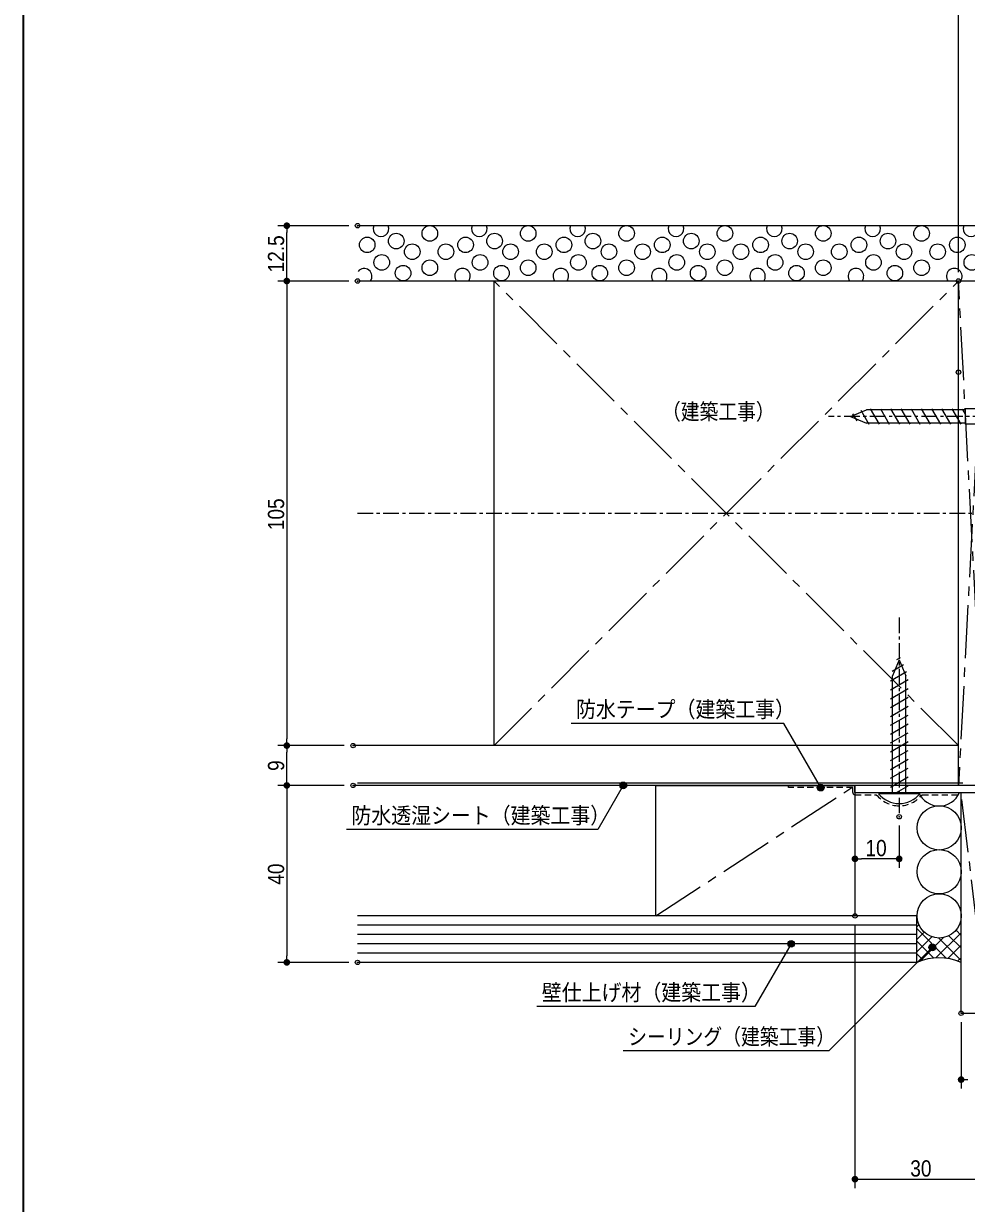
# Model space of a CAD drawing. Units: millimetres, scale not verified. Extents: x -606 to 606, y -304 to 304.
# Drawn here: x -578.8 to -365.6, y -166 to 100.7 of the extents above; entities that cross this region are included whole.
import ezdxf
from ezdxf.enums import TextEntityAlignment as Align

# ---------------------------------------------------------------- set-up
doc = ezdxf.new("R2010")
doc.units = ezdxf.units.MM
doc.header["$LTSCALE"] = 2
doc.header["$PDMODE"] = 32
doc.header["$PDSIZE"] = 1
for name, pattern in [('USER1', [2.91, 1.76, -0.4, 0.35, -0.4]), ('USER3', [1.11, 0.71, -0.4]), ('USER4', [9.172222, 5.997222, -1.058333, 1.058333, -1.058333])]:
    doc.linetypes.add(name, pattern=pattern)
for name, color, linetype, lineweight in [('0-0_1図面枠', 7, 'Continuous', 20), ('0-1_3一般', 7, 'Continuous', 15), ('0-2_2寸法-3', 7, 'Continuous', 15), ('0-3_2寸法-1', 7, 'Continuous', 15), ('0-4_0', 7, 'Continuous', 25)]:
    doc.layers.add(name, color=color, linetype=linetype, lineweight=lineweight)
doc.layers.add('0-5_Defpoints', color=7, linetype='Continuous')
doc.styles.add('ＭＳ Ｐゴシック', font='')
doc.styles.get('ＭＳ Ｐゴシック').set_extended_font_data('MS PGothic')

# ---------------------------------------------------------------- blocks, each defined once
blk = doc.blocks.new('グループ-2')
at = {"layer": '0-0_1図面枠', "lineweight": 35}
blk.add_lwpolyline([(-800, 554), (800, 554), (800, -554), (-800, -554)], close=True, dxfattribs=at)
blk = doc.blocks.new('図面枠')
at = {"layer": '0-0_1図面枠'}
blk.add_blockref('グループ-2', (0, 0), dxfattribs=at)
blk = doc.blocks.new('_Dot')
at = {"layer": '0-4_0'}
blk.add_line((-1, 0), (-2, 0), dxfattribs=at)
for points in [[(0, 0), (-1, 0), (-0.992, 0.125)], [(0, 0), (-0.992, -0.125), (-1, 0)], [(0, 0), (-0.992, 0.125), (-0.969, 0.249)], [(0, 0), (-0.969, -0.249), (-0.992, -0.125)], [(0, 0), (-0.969, 0.249), (-0.93, 0.368)], [(0, 0), (-0.93, -0.368), (-0.969, -0.249)], [(0, 0), (-0.93, 0.368), (-0.876, 0.482)], [(0, 0), (-0.876, -0.482), (-0.93, -0.368)], [(0, 0), (-0.876, 0.482), (-0.809, 0.588)], [(0, 0), (-0.809, -0.588), (-0.876, -0.482)], [(0, 0), (-0.809, 0.588), (-0.729, 0.685)], [(0, 0), (-0.729, -0.685), (-0.809, -0.588)], [(0, 0), (-0.729, 0.685), (-0.637, 0.771)], [(0, 0), (-0.637, -0.771), (-0.729, -0.685)], [(0, 0), (-0.637, 0.771), (-0.536, 0.844)], [(0, 0), (-0.536, -0.844), (-0.637, -0.771)], [(0, 0), (-0.536, 0.844), (-0.426, 0.905)], [(0, 0), (-0.426, -0.905), (-0.536, -0.844)], [(0, 0), (-0.426, 0.905), (-0.309, 0.951)], [(0, 0), (-0.309, -0.951), (-0.426, -0.905)], [(0, 0), (-0.309, 0.951), (-0.187, 0.982)], [(0, 0), (-0.187, -0.982), (-0.309, -0.951)], [(0, 0), (-0.187, 0.982), (-0.063, 0.998)], [(0, 0), (-0.063, -0.998), (-0.187, -0.982)], [(0, 0), (-0.063, 0.998), (0.063, 0.998)], [(0, 0), (0.063, -0.998), (-0.063, -0.998)], [(0, 0), (0.063, 0.998), (0.187, 0.982)], [(0, 0), (0.187, 0.982), (0.309, 0.951)], [(0, 0), (0.309, 0.951), (0.426, 0.905)], [(0, 0), (0.426, 0.905), (0.536, 0.844)], [(0, 0), (0.536, 0.844), (0.637, 0.771)], [(0, 0), (0.637, 0.771), (0.729, 0.685)], [(0, 0), (0.729, 0.685), (0.809, 0.588)], [(0, 0), (0.809, 0.588), (0.876, 0.482)], [(0, 0), (0.876, 0.482), (0.93, 0.368)], [(0, 0), (0.93, 0.368), (0.969, 0.249)], [(0, 0), (0.969, 0.249), (0.992, 0.125)], [(0, 0), (0.992, 0.125), (1, 0)], [(0, 0), (0.187, -0.982), (0.063, -0.998)], [(0, 0), (0.309, -0.951), (0.187, -0.982)], [(0, 0), (0.426, -0.905), (0.309, -0.951)], [(0, 0), (0.536, -0.844), (0.426, -0.905)], [(0, 0), (0.637, -0.771), (0.536, -0.844)], [(0, 0), (0.729, -0.685), (0.637, -0.771)], [(0, 0), (0.809, -0.588), (0.729, -0.685)], [(0, 0), (0.876, -0.482), (0.809, -0.588)], [(0, 0), (0.93, -0.368), (0.876, -0.482)], [(0, 0), (0.969, -0.249), (0.93, -0.368)], [(0, 0), (0.992, -0.125), (0.969, -0.249)], [(0, 0), (1, 0), (0.992, -0.125)]]:
    blk.add_solid(points, dxfattribs=at)

msp = doc.modelspace()

# ---------------------------------------------------------------- hatches: boundary and pattern name
at = {"layer": '0-2_2寸法-3'}
for points in [[(-442.387, -71.5, 1), (-443.913, -71.5, 1)], [(-397.737, -72, 1), (-399.263, -72, 1)], [(-404.422, -107.3, 1), (-405.948, -107.3, 1)], [(-372.503, -108.1, 1), (-374.028, -108.1, 1)]]:
    msp.add_hatch(color=256, dxfattribs=at).paths.add_polyline_path(points)

# ---------------------------------------------------------------- linework, layer by layer
at = {"layer": '0-1_3一般'}
for p, q in [((-358.75, 55), (-503.234, 55)), ((-358.75, 42.5), (-503.234, 42.5)), ((-472.35, -62.5), (-472.35, 42.5)), ((-367.35, -71.5), (-367.35, 42.5)), ((-391.75, 11.88), (-388.129, 13.38)), ((-365.75, 13.38), (-388.129, 13.38)), ((-365.75, 10.13), (-365.75, 13.63)), ((-361.35, 13.63), (-365.75, 13.63)), ((-391.75, 11.88), (-388.129, 10.38)), ((-365.75, 10.38), (-388.129, 10.38)), ((-361.35, 10.13), (-365.75, 10.13)), ((-380.75, -43.1), (-382.25, -46.721)), ((-380.75, -43.1), (-379.25, -46.721)), ((-382.25, -73.1), (-382.25, -46.721)), ((-379.25, -73.1), (-379.25, -46.721)), ((-367.35, -62.5), (-504.234, -62.5)), ((-370.95, -71.5), (-504.234, -71.5)), ((-366.35, -71), (-503.234, -71)), ((-360.75, -71.5), (-390.75, -71.5)), ((-390.75, -73.1), (-390.75, -71.5)), ((-390.75, -73.1), (-360.75, -73.1)), ((-385.45, -73.1), (-376.05, -73.1)), ((-376.05, -73.388), (-385.45, -73.388)), ((-376.05, -73.388), (-376.05, -73.1)), ((-366.75, -123), (-366.75, -73)), ((-366.75, -73.1), (-360.75, -73.1)), ((-376.75, -101), (-503.234, -101)), ((-376.75, -111.5), (-376.75, -101)), ((-376.75, -103.1), (-503.234, -103.1)), ((-376.75, -105.2), (-503.234, -105.2)), ((-376.75, -107.3), (-503.234, -107.3)), ((-376.75, -109.4), (-503.234, -109.4)), ((-376.75, -111.5), (-503.234, -111.5)), ((-366.75, -123), (-360.75, -123))]:
    msp.add_line(p, q, dxfattribs=at)
at = {"layer": '0-1_3一般', "linetype": 'USER4'}
for p, q in [((-367.35, -62.5), (-472.35, 42.5)), ((-472.35, -62.5), (-367.35, 42.5)), ((-361.35, 42.5), (-367.35, -71.5)), ((-361.35, -71.5), (-367.35, 42.5)), ((-435.75, -101), (-390.75, -71.5)), ((-360.75, -123), (-366.75, -73))]:
    msp.add_line(p, q, dxfattribs=at)
at = {"layer": '0-1_3一般', "lineweight": 13}
for p, q in [((-387.315, 13.63), (-385.294, 10.13)), ((-385.005, 13.63), (-382.984, 10.13)), ((-382.696, 13.63), (-380.675, 10.13)), ((-380.386, 13.63), (-378.366, 10.13)), ((-378.077, 13.63), (-376.056, 10.13)), ((-375.768, 13.63), (-373.747, 10.13)), ((-373.458, 13.63), (-371.437, 10.13)), ((-371.149, 13.63), (-369.128, 10.13)), ((-368.839, 13.63), (-366.819, 10.13)), ((-366.53, 13.63), (-365.75, 12.279)), ((-391.284, 12.506), (-390.335, 10.861)), ((-389.421, 13.278), (-387.603, 10.13)), ((-381.269, -43.045), (-380.432, -42.562)), ((-382.357, -45.674), (-379.763, -44.176)), ((-382.75, -47.901), (-379.095, -45.79)), ((-382.75, -49.901), (-378.75, -47.591)), ((-382.75, -51.901), (-378.75, -49.591)), ((-382.75, -53.901), (-378.75, -51.591)), ((-382.75, -55.901), (-378.75, -53.591)), ((-382.75, -57.901), (-378.75, -55.591)), ((-382.75, -59.901), (-378.75, -57.591)), ((-382.75, -61.901), (-378.75, -59.591)), ((-382.75, -63.901), (-378.75, -61.591)), ((-382.75, -65.901), (-378.75, -63.591)), ((-382.75, -67.901), (-378.75, -65.591)), ((-382.75, -69.901), (-378.75, -67.591)), ((-382.75, -71.901), (-378.75, -69.591)), ((-381.363, -73.1), (-378.75, -71.591)), ((-376.744, -101.055), (-376.75, -101.049)), ((-376.75, -103.469), (-376.292, -103.011)), ((-370.036, -110.591), (-376.75, -103.877)), ((-366.75, -102.564), (-366.869, -102.445)), ((-366.805, -102.009), (-366.75, -101.954)), ((-376.75, -106.297), (-375.114, -104.661)), ((-376.75, -109.126), (-373.338, -105.714)), ((-375.947, -111.151), (-370.701, -105.905)), ((-372.441, -110.474), (-366.75, -104.783)), ((-366.75, -111.049), (-371.799, -106)), ((-366.75, -108.221), (-369.492, -105.479)), ((-366.75, -105.392), (-367.903, -104.239)), ((-372.958, -110.498), (-376.75, -106.706)), ((-369.775, -110.636), (-366.75, -107.611)), ((-375.323, -110.961), (-376.75, -109.534)), ((-367.483, -111.173), (-366.75, -110.439))]:
    msp.add_line(p, q, dxfattribs=at)
at = {"layer": '0-1_3一般', "linetype": 'USER1'}
for p, q in [((-354.75, 11.88), (-396.75, 11.88)), ((-503.234, -10), (-180.75, -10)), ((-380.75, -33.535), (-380.75, -78.591))]:
    msp.add_line(p, q, dxfattribs=at)
at = {"layer": '0-1_3一般', "linetype": 'USER3'}
for p, q in [((-405.75, -72), (-405.75, -71.5)), ((-391.25, -72), (-405.75, -72)), ((-391.25, -73.1), (-391.25, -72)), ((-390.75, -73.6), (-385.922, -73.6)), ((-375.578, -73.6), (-366.75, -73.6))]:
    msp.add_line(p, q, dxfattribs=at)
at = {"layer": '0-1_3一般'}
msp.add_lwpolyline([(-435.75, -71.5), (-390.75, -71.5), (-390.75, -101), (-435.75, -101)], close=True, dxfattribs=at)
for centre, radius in [((-486.884, 53.258), 1.762), ((-464.644, 53.258), 1.762), ((-442.404, 53.258), 1.762), ((-420.164, 53.258), 1.762), ((-397.924, 53.258), 1.762), ((-375.684, 53.258), 1.762), ((-501.048, 50.667), 1.762), ((-494.484, 51.531), 1.762), ((-490.857, 49.113), 1.762), ((-483.256, 49.113), 1.762), ((-478.808, 50.667), 1.762), ((-472.244, 51.531), 1.762), ((-468.617, 49.113), 1.762), ((-461.016, 49.113), 1.762), ((-456.568, 50.667), 1.762), ((-450.004, 51.531), 1.762), ((-446.377, 49.113), 1.762), ((-438.776, 49.113), 1.762), ((-434.328, 50.667), 1.762), ((-427.764, 51.531), 1.762), ((-424.137, 49.113), 1.762), ((-416.536, 49.113), 1.762), ((-412.088, 50.667), 1.762), ((-405.524, 51.531), 1.762), ((-401.897, 49.113), 1.762), ((-394.296, 49.113), 1.762), ((-389.848, 50.667), 1.762), ((-383.284, 51.531), 1.762), ((-379.657, 49.113), 1.762), ((-372.056, 49.113), 1.762), ((-367.608, 50.667), 1.762), ((-497.766, 46.694), 1.762), ((-475.526, 46.694), 1.762), ((-453.286, 46.694), 1.762), ((-431.046, 46.694), 1.762), ((-408.806, 46.694), 1.762), ((-386.566, 46.694), 1.762), ((-364.326, 46.694), 1.762), ((-492.929, 44.276), 1.762), ((-486.884, 45.485), 1.762), ((-470.689, 44.276), 1.762), ((-464.644, 45.485), 1.762), ((-448.449, 44.276), 1.762), ((-442.404, 45.485), 1.762), ((-426.209, 44.276), 1.762), ((-420.164, 45.485), 1.762), ((-403.969, 44.276), 1.762), ((-397.924, 45.485), 1.762), ((-381.729, 44.276), 1.762), ((-375.684, 45.485), 1.762), ((-371.718, -81.111), 5), ((-371.718, -91.001), 5), ((-371.718, -101), 5)]:
    msp.add_circle(centre, radius, dxfattribs=at)
for centre, radius, start, end in [((-497.939, 54.295), 1.762, 156.40173, 23.59827), ((-475.699, 54.295), 1.762, 156.40173, 23.59827), ((-453.459, 54.295), 1.762, 156.40173, 23.59827), ((-431.219, 54.295), 1.762, 156.40173, 23.59827), ((-408.979, 54.295), 1.762, 156.40173, 23.59827), ((-386.739, 54.295), 1.762, 156.40173, 23.59827), ((-364.499, 54.295), 1.762, 156.40173, 23.59827), ((-501.739, 43.585), 1.762, 321.97849, 141.97849), ((-479.499, 43.585), 1.762, 321.97849, 218.02151), ((-457.259, 43.585), 1.762, 321.97849, 218.02151), ((-435.019, 43.585), 1.762, 321.97849, 218.02151), ((-412.779, 43.585), 1.762, 321.97849, 218.02151), ((-390.539, 43.585), 1.762, 321.97849, 218.02151), ((-368.299, 43.585), 1.762, 321.97849, 218.02151), ((-380.75, -69.5), 6.1, 219.60161, 320.39839), ((-371.718, -71.149), 5, 202.96235, 337.03765), ((-371.75, -123.192), 12.716, 66.846, 113.154)]:
    msp.add_arc(centre, radius, start, end, dxfattribs=at)
at = {"layer": '0-1_3一般', "linetype": 'USER3'}
for centre, radius, start, end in [((-390.75, -73.1), 0.5, 180, 270), ((-380.75, -69.5), 6.6, 218.40472, 321.59528)]:
    msp.add_arc(centre, radius, start, end, dxfattribs=at)
at = {"layer": '0-2_2寸法-3'}
for points in [[(-398.5, -72), (-406.872, -57.5), (-454.929, -57.5)], [(-443.15, -71.5), (-448.924, -81.5), (-505.759, -81.5)], [(-405.185, -107.3), (-413.383, -121.5), (-462.676, -121.5)], [(-373.265, -108.1), (-396.666, -131.5), (-443.141, -131.5)]]:
    msp.add_lwpolyline(points, dxfattribs=at)
for centre in [(-443.15, -71.5), (-398.5, -72), (-405.185, -107.3), (-373.265, -108.1)]:
    msp.add_circle(centre, 0.763, dxfattribs=at)
at = {"layer": '0-3_2寸法-1'}
for p, q in [((-367.35, 44.5), (-367.35, 107)), ((-505.234, 55), (-521.234, 55)), ((-519.234, 44.001), (-519.234, 53.499)), ((-505.234, 42.5), (-521.234, 42.5)), ((-505.234, 42.5), (-521.234, 42.5)), ((-519.234, 40.999), (-519.234, -60.999)), ((-506.234, -62.5), (-521.234, -62.5)), ((-506.234, -62.5), (-521.234, -62.5)), ((-519.234, -69.999), (-519.234, -64.001)), ((-506.234, -71.5), (-521.234, -71.5)), ((-506.234, -71.5), (-521.234, -71.5)), ((-519.234, -73.001), (-519.234, -109.999)), ((-380.75, -80.591), (-380.75, -90.1)), ((-390.75, -90.1), (-390.73, -90.1)), ((-382.251, -88.1), (-389.249, -88.1)), ((-390.75, -103), (-390.75, -162.5)), ((-505.234, -111.5), (-521.234, -111.5)), ((-366.75, -125), (-366.75, -140)), ((-389.249, -160.5), (-362.251, -160.5))]:
    msp.add_line(p, q, dxfattribs=at)
at = {"layer": '0-5_Defpoints'}
for p in [(-519.234, 55), (-503.234, 55), (-503.234, 42.5), (-367.35, 42.5), (-367.35, 21.884), (-519.234, -62.5), (-504.234, -62.5), (-504.234, -71.5), (-380.75, -78.591), (-390.75, -88.1), (-390.75, -101), (-519.234, -111.5), (-503.234, -111.5), (-366.75, -123)]:
    msp.add_point(p, dxfattribs=at)

# ---------------------------------------------------------------- block references
at = {"layer": '0-0_1図面枠', "xscale": 0.5, "yscale": 0.5}
msp.add_blockref('図面枠', (-178.75, 0), dxfattribs=at)
at = {"layer": '0-3_2寸法-1', "xscale": 0.7503418, "yscale": 0.7503418}
for p, rotation in [((-519.234, 55), 90), ((-519.234, 42.5), 270), ((-519.234, 42.5), 90), ((-519.234, -62.5), 270), ((-519.234, -62.5), 90), ((-519.234, -71.5), 270), ((-519.234, -71.5), 90), ((-390.75, -88.1), 180), ((-519.234, -111.5), 270), ((-366.75, -138), 180), ((-390.75, -160.5), 180)]:
    msp.add_blockref('_Dot', p, dxfattribs=dict(at, rotation=rotation))
msp.add_blockref('_Dot', (-380.75, -88.1), dxfattribs=at)

# ---------------------------------------------------------------- texts
at = {"layer": '0-2_2寸法-3', "style": 'ＭＳ Ｐゴシック'}
for s, height, width, p in [('（建築工事）', 3.666, 0.85, (-434.4, 10.045)), ('防水テープ（建築工事）', 3.666, 0.9, (-453.826, -57.225)), ('防水透湿シート（建築工事）', 3.666, 0.9, (-504.618, -81.225)), ('壁仕上げ材（建築工事）', 3.669, 0.9, (-461.569, -121.225)), ('シーリング（建築工事）', 3.669, 0.85, (-442.043, -131.225))]:
    msp.add_text(s, height=height, dxfattribs=dict(at, width=width)).set_placement(p, align=Align.BOTTOM_LEFT)
at = {"layer": '0-3_2寸法-1', "style": 'ＭＳ Ｐゴシック', "width": 0.9}
for s, p in [('12.5', (-518.738, 44.429)), ('105', (-518.738, -13.822)), ('9', (-518.728, -68.23)), ('40', (-518.738, -93.959))]:
    msp.add_text(s, height=3.666, rotation=90, dxfattribs=at).set_placement(p, align=Align.BOTTOM_LEFT)
for s, p in [('10', (-388.382, -88.596)), ('30', (-378.248, -160.996))]:
    msp.add_text(s, height=3.666, dxfattribs=at).set_placement(p, align=Align.BOTTOM_LEFT)

doc.saveas('drawing.dxf')
